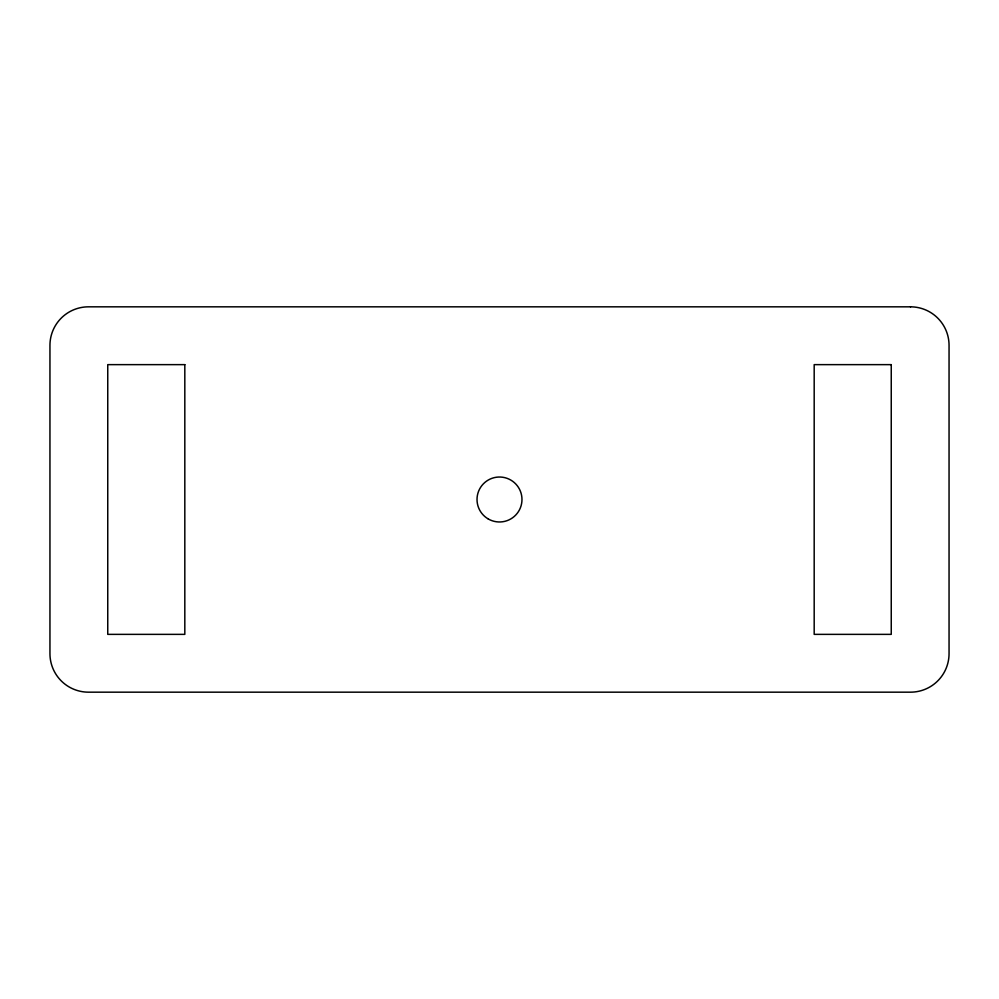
<?xml version="1.0" encoding="UTF-8"?>
<svg xmlns="http://www.w3.org/2000/svg" width="999" height="999" viewBox="0 0 999 999"><rect width="100%" height="100%" fill="white"/><g stroke="black" fill="none" stroke-linecap="round" stroke-linejoin="round"><path stroke-width="1.5" d="M910.514 306.83L88.486 306.83A38.536 38.536 0 0 0 49.95 345.367L49.95 653.633A38.536 38.536 0 0 0 88.486 692.17L910.514 692.17A38.536 38.536 0 0 0 949.05 653.633L949.05 345.367A38.536 38.536 0 0 0 910.514 306.83M184.815 364.635L107.755 364.635L107.755 634.365L184.815 634.365L184.815 364.635M891.245 364.635L814.185 364.635L814.185 634.365L891.245 634.365L891.245 364.635M488.261 518.968A22.477 22.477 0 0 0 521.977 499.5A22.477 22.477 0 0 0 488.261 480.032A22.477 22.477 0 0 0 488.261 518.968"/></g></svg>
